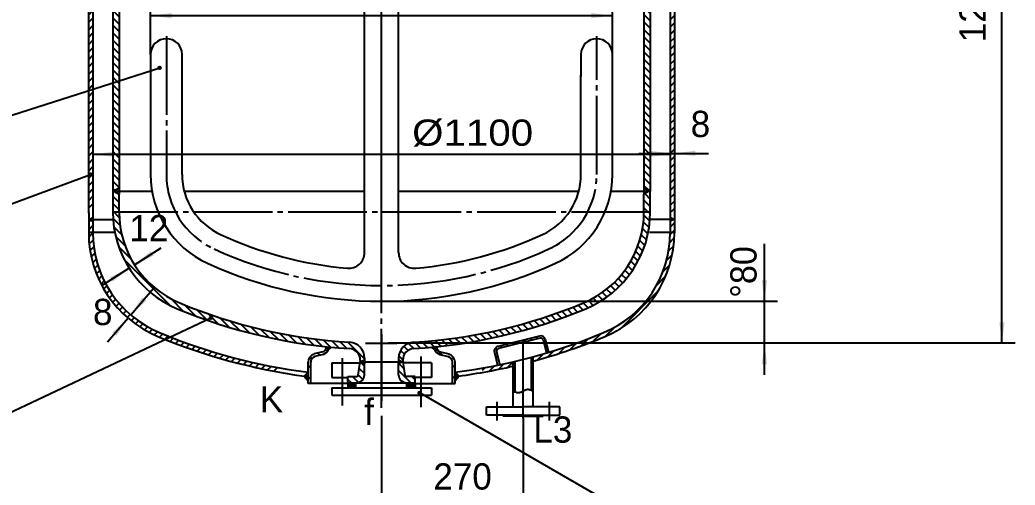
# Model space of a CAD drawing. Extents: x 604 to 1218, y -216 to 625.
# Drawn here: x 703.3 to 893, y 273.3 to 361.9 of the extents above; entities that cross this region are included whole.
import ezdxf

# ---------------------------------------------------------------- set-up
doc = ezdxf.new("R2010")
doc.units = 0
doc.linetypes.add('DASHDOT', pattern=[18, 15, -1, 1, -1])
doc.layers.get('0').update_dxf_attribs({"color": 8, "linetype": 'CONTINUOUS'})
for name, color, linetype in [('1', 8, 'CONTINUOUS'), ('2', 94, 'DASHDOT'), ('5', 214, 'CONTINUOUS'), ('8', 94, 'CONTINUOUS'), ('85', 7, 'CONTINUOUS')]:
    doc.layers.add(name, color=color, linetype=linetype)
doc.styles.add('STYLE1', font='cadt_en.shx', dxfattribs={"width": 0.650136, "bigfont": 'cadt_hz.shx'})
doc.styles.add('STYLE25', font='cadt_en.shx', dxfattribs={"width": 0.971372, "bigfont": 'cadt_hz.shx'})
doc.styles.add('STYLE26', font='cadt_en.shx', dxfattribs={"width": 1.148725, "bigfont": 'cadt_hz.shx'})

# ---------------------------------------------------------------- blocks, each defined once
blk = doc.blocks.new('*U13')
at = {"layer": '1'}
for p, q in [((822.51, 419.2), (824.22, 417.49)), ((823.21, 419.92), (825.32, 417.81)), ((824.33, 420.21), (827.15, 417.39)), ((825.75, 420.21), (827.24, 418.71)), ((827.16, 420.21), (827.24, 420.13, 1)), ((822.24, 418.06), (823.98, 416.32)), ((822.24, 416.64), (823.76, 415.12)), ((822.24, 415.23), (823.55, 413.92)), ((822.24, 412.4), (823.44, 411.2)), ((822.93, 413.13), (823.44, 412.61)), ((822.24, 410.98), (823.44, 409.78)), ((822.24, 409.57), (823.44, 408.37)), ((822.24, 408.16), (823.44, 406.96)), ((822.24, 406.74), (823.44, 405.54)), ((822.24, 405.33), (823.44, 404.13)), ((822.24, 403.91), (823.44, 402.71)), ((822.24, 402.5), (823.44, 401.3)), ((822.24, 401.08), (823.44, 399.88)), ((822.24, 399.67), (823.44, 398.47)), ((822.24, 398.26), (823.44, 397.06)), ((822.24, 396.84), (823.44, 395.64)), ((822.24, 395.43), (823.44, 394.23)), ((822.24, 394.01), (823.44, 392.81)), ((822.24, 392.6), (823.44, 391.4)), ((822.24, 391.18), (823.44, 389.98)), ((822.24, 389.77), (823.44, 388.57)), ((822.24, 388.36), (823.44, 387.16)), ((822.24, 386.94), (823.44, 385.74)), ((822.24, 385.53), (823.44, 384.33)), ((822.24, 384.11), (823.44, 382.91)), ((822.24, 382.7), (823.44, 381.5)), ((822.24, 381.29), (823.44, 380.09)), ((822.24, 379.87), (823.44, 378.67)), ((823.44, 377.26), (822.24, 378.46)), ((823.44, 375.84), (822.24, 377.04)), ((823.44, 374.43), (822.24, 375.63)), ((823.44, 373.01), (822.24, 374.21)), ((823.44, 371.6), (822.24, 372.8)), ((823.44, 370.19), (822.24, 371.39)), ((823.44, 368.77), (822.24, 369.97)), ((823.44, 367.36), (822.24, 368.56)), ((823.44, 365.94), (822.24, 367.14)), ((823.44, 364.53), (822.24, 365.73)), ((823.44, 363.11), (822.24, 364.31)), ((823.44, 361.7), (822.24, 362.9)), ((823.44, 360.29), (822.24, 361.49)), ((823.44, 358.87), (822.24, 360.07)), ((823.44, 357.46), (822.24, 358.66)), ((823.44, 356.04), (822.24, 357.24)), ((823.44, 354.63), (822.24, 355.83)), ((823.44, 353.22), (822.24, 354.42)), ((823.44, 351.8), (822.24, 353)), ((823.44, 350.39), (822.24, 351.59)), ((823.44, 348.97), (822.24, 350.17)), ((823.44, 347.56), (822.24, 348.76)), ((823.44, 346.14), (822.24, 347.34)), ((823.44, 344.73), (822.24, 345.93)), ((823.44, 343.32), (822.24, 344.52)), ((823.44, 341.9), (822.24, 343.1)), ((823.44, 340.49), (822.24, 341.69)), ((823.44, 339.07), (822.24, 340.27)), ((823.44, 337.66), (822.24, 338.86)), ((823.44, 336.24), (822.24, 337.44)), ((823.44, 334.83), (822.24, 336.03)), ((823.44, 333.42), (822.24, 334.62)), ((823.44, 332), (822.24, 333.2)), ((823.44, 330.59), (822.24, 331.79)), ((823.31, 329.31), (822.24, 330.37))]:
    blk.add_line(p, q, dxfattribs=at)
blk = doc.blocks.new('*U14')
at = {"layer": '1'}
for p, q in [((717.24, 419.82), (719.25, 417.81)), ((718.27, 420.21), (722.24, 416.23)), ((719.68, 420.21), (722.24, 417.65, 1)), ((717.24, 418.4), (718.31, 417.33)), ((720.45, 416.6), (722.24, 414.82)), ((720.76, 414.88), (721.94, 413.71)), ((721.04, 413.19), (722.24, 411.99)), ((721.04, 411.77), (722.24, 410.57)), ((721.04, 410.36), (722.24, 409.16)), ((722.24, 407.75), (721.04, 408.95)), ((722.24, 406.33), (721.04, 407.53)), ((722.24, 404.92), (721.04, 406.12)), ((722.24, 403.5), (721.04, 404.7)), ((722.24, 402.09), (721.04, 403.29)), ((722.24, 400.68), (721.04, 401.88)), ((722.24, 399.26), (721.04, 400.46)), ((722.24, 397.85), (721.04, 399.05)), ((722.24, 396.43), (721.04, 397.63)), ((722.24, 395.02), (721.04, 396.22)), ((721.04, 394.8), (722.24, 393.6)), ((721.04, 393.39), (722.24, 392.19)), ((721.04, 391.98), (722.24, 390.78)), ((721.04, 390.56), (722.24, 389.36)), ((721.04, 389.15), (722.24, 387.95)), ((721.04, 387.73), (722.24, 386.53)), ((721.04, 386.32), (722.24, 385.12)), ((721.04, 384.9), (722.24, 383.7)), ((721.04, 383.49), (722.24, 382.29)), ((721.04, 382.08), (722.24, 380.88)), ((721.04, 380.66), (722.24, 379.46)), ((721.04, 379.25), (722.24, 378.05)), ((721.04, 377.83), (722.24, 376.63)), ((722.24, 375.22), (721.04, 376.42)), ((722.24, 373.81), (721.04, 375.01)), ((722.24, 372.39), (721.04, 373.59)), ((722.24, 370.98), (721.04, 372.18)), ((722.24, 369.56), (721.04, 370.76)), ((721.04, 369.35), (722.24, 368.15)), ((721.04, 367.93), (722.24, 366.73)), ((721.04, 366.52), (722.24, 365.32)), ((721.04, 365.11), (722.24, 363.91)), ((721.04, 363.69), (722.24, 362.49)), ((721.04, 362.28), (722.24, 361.08)), ((721.04, 360.86), (722.24, 359.66)), ((721.04, 359.45), (722.24, 358.25)), ((721.04, 358.03), (722.24, 356.83)), ((721.04, 356.62), (722.24, 355.42)), ((721.04, 355.21), (722.24, 354.01)), ((721.04, 353.79), (722.24, 352.59)), ((721.04, 352.38), (722.24, 351.18)), ((721.04, 350.96), (721.84, 350.17))]:
    blk.add_line(p, q, dxfattribs=at)
blk = doc.blocks.new('*U15')
at = {"layer": '1'}
for p, q in [((822.39, 328.81), (823.44, 327.76)), ((823.31, 329.31), (823.44, 329.17, 1)), ((822.24, 327.55), (823.44, 326.35)), ((822.23, 324.73), (823.37, 323.59)), ((822.24, 326.13), (823.44, 324.93)), ((822.14, 323.4), (823.22, 322.33)), ((821.73, 320.98), (822.72, 319.99)), ((821.97, 322.16), (823, 321.13)), ((821.08, 318.81), (822.01, 317.88)), ((821.43, 319.87), (822.39, 318.91)), ((820.22, 316.84), (821.11, 315.95)), ((820.67, 317.8), (821.58, 316.89)), ((819.18, 315.05), (820.05, 314.18)), ((819.72, 315.92), (820.6, 315.04)), ((817.99, 313.41), (818.84, 312.56)), ((818.6, 314.21), (819.46, 313.35)), ((815.9, 311.25), (816.75, 310.4)), ((816.64, 311.94), (817.48, 311.09)), ((817.33, 312.66), (818.18, 311.81)), ((813.48, 309.44), (814.35, 308.57)), ((814.33, 310), (815.19, 309.14)), ((815.13, 310.61), (815.99, 309.76)), ((809.68, 307.58), (810.6, 306.66)), ((810.68, 307.99), (811.6, 307.08)), ((811.66, 308.43), (812.55, 307.53)), ((812.59, 308.91), (813.47, 308.03)), ((803.47, 305.31), (804.42, 304.36)), ((804.53, 305.66), (805.47, 304.72)), ((805.58, 306.03), (806.51, 305.09)), ((806.62, 306.4), (807.55, 305.47)), ((807.65, 306.78), (808.58, 305.85)), ((808.67, 307.18), (809.59, 306.25)), ((796.89, 303.39), (797.88, 302.41)), ((798.02, 303.69), (799, 302.71)), ((799.13, 303.99), (800.1, 303.02)), ((800.23, 304.3), (801.19, 303.34)), ((801.32, 304.63), (802.28, 303.67)), ((802.4, 304.96), (803.35, 304.01)), ((788.72, 301.67), (789.76, 300.63)), ((789.92, 301.88), (790.95, 300.85)), ((791.11, 302.1), (792.14, 301.08)), ((792.29, 302.34), (793.31, 301.32)), ((793.46, 302.58), (794.47, 301.58)), ((794.62, 302.84), (795.62, 301.84)), ((795.76, 303.11), (796.75, 302.12)), ((776.5, 299.74), (777.3, 298.95)), ((777.38, 300.28), (778.37, 299.29)), ((778.57, 300.51), (779.69, 299.38)), ((779.89, 300.6), (781, 299.49)), ((781.2, 300.71), (782.3, 299.61)), ((782.49, 300.83), (783.57, 299.74)), ((783.76, 300.97), (784.84, 299.89)), ((785.02, 301.13), (786.09, 300.06)), ((786.27, 301.3), (787.32, 300.24)), ((787.5, 301.48), (788.55, 300.43)), ((775.52, 297.9), (776.29, 297.13)), ((775.87, 298.96), (776.6, 298.23)), ((768.18, 296.75), (768.99, 295.94)), ((775.52, 296.48), (776.5, 295.51)), ((766.68, 294.01), (767.84, 292.85)), ((767.79, 294.31), (768.69, 293.41)), ((767.99, 295.53), (768.99, 294.53)), ((775.49, 295.1), (777.78, 292.81)), ((778, 294.01), (778.64, 293.36)), ((765.84, 293.44), (766.47, 292.81))]:
    blk.add_line(p, q, dxfattribs=at)
blk = doc.blocks.new('*U16')
at = {"layer": '1'}
for p, q in [((716.44, 391.14), (716.61, 391.31)), ((716.44, 389.73), (717.24, 390.53)), ((716.44, 388.31), (717.24, 389.11)), ((716.44, 386.9), (717.24, 387.7)), ((716.44, 385.48), (717.24, 386.28)), ((716.44, 384.07), (717.24, 384.87)), ((716.44, 382.66), (717.24, 383.46)), ((716.44, 381.24), (717.24, 382.04)), ((716.44, 379.83), (717.24, 380.63)), ((716.44, 378.41), (717.24, 379.21)), ((716.44, 377), (717.24, 377.8)), ((716.44, 375.58), (717.24, 376.38)), ((716.44, 374.17), (717.24, 374.97)), ((716.44, 372.76), (717.24, 373.56)), ((716.44, 371.34), (717.24, 372.14)), ((716.44, 369.93), (717.24, 370.73)), ((716.44, 368.51), (717.24, 369.31)), ((716.44, 367.1), (717.24, 367.9)), ((716.44, 365.69), (717.24, 366.49)), ((716.44, 364.27), (717.24, 365.07)), ((716.44, 362.86), (717.24, 363.66)), ((716.44, 361.44), (717.24, 362.24)), ((716.44, 360.03), (717.24, 360.83)), ((716.44, 358.61), (717.24, 359.41)), ((716.44, 357.2), (717.24, 358)), ((716.44, 355.79), (717.24, 356.59)), ((716.44, 354.37), (717.24, 355.17)), ((716.44, 352.96), (717.24, 353.76)), ((716.44, 351.54), (717.24, 352.34)), ((716.44, 350.13), (717.24, 350.93)), ((716.44, 348.71), (717.24, 349.51, 1))]:
    blk.add_line(p, q, dxfattribs=at)
blk = doc.blocks.new('*U17')
at = {"layer": '1'}
for p, q in [((716.44, 347.3), (717.24, 348.1)), ((716.44, 345.89), (717.24, 346.69)), ((716.44, 344.47), (717.24, 345.27)), ((716.44, 343.06), (717.24, 343.86)), ((716.44, 341.64), (717.24, 342.44)), ((716.44, 340.23), (717.24, 341.03)), ((716.44, 338.82), (717.24, 339.62)), ((716.44, 337.4), (717.24, 338.2)), ((716.44, 335.99), (717.24, 336.79)), ((716.44, 334.57), (717.24, 335.37)), ((716.44, 333.16), (717.24, 333.96)), ((716.44, 331.74), (717.24, 332.54)), ((716.44, 330.33), (717.24, 331.13)), ((716.44, 328.92), (717.24, 329.72)), ((716.44, 327.5), (717.24, 328.3)), ((716.44, 326.09), (717.24, 326.89, 1))]:
    blk.add_line(p, q, dxfattribs=at)
blk = doc.blocks.new('*U18')
at = {"layer": '1'}
for p, q in [((827.24, 400.12), (827.3, 400.18)), ((827.24, 398.7), (828.04, 399.5)), ((827.24, 397.29), (828.04, 398.09)), ((827.24, 395.88), (828.04, 396.68)), ((827.24, 394.46), (828.04, 395.26)), ((827.24, 393.05), (828.04, 393.85)), ((827.24, 391.63), (828.04, 392.43)), ((827.24, 390.22), (828.04, 391.02)), ((827.24, 388.8), (828.04, 389.6)), ((827.24, 387.39), (828.04, 388.19)), ((827.24, 385.98), (828.04, 386.78)), ((827.24, 384.56), (828.04, 385.36)), ((827.24, 383.15), (828.04, 383.95)), ((827.24, 381.73), (828.04, 382.53)), ((827.24, 380.32), (828.04, 381.12)), ((827.24, 378.9), (828.04, 379.7)), ((827.24, 377.49), (828.04, 378.29)), ((827.24, 376.08), (828.04, 376.88)), ((827.24, 374.66), (828.04, 375.46)), ((827.24, 373.25), (828.04, 374.05)), ((827.24, 371.83), (828.04, 372.63)), ((827.24, 370.42), (828.04, 371.22)), ((827.24, 369.01), (828.04, 369.81)), ((827.24, 367.59), (828.04, 368.39)), ((827.24, 366.18), (828.04, 366.98)), ((827.24, 364.76), (828.04, 365.56)), ((827.24, 363.35), (828.04, 364.15)), ((827.24, 361.93), (828.04, 362.73)), ((827.24, 360.52), (828.04, 361.32)), ((827.24, 359.11), (828.04, 359.91)), ((827.24, 357.69), (828.04, 358.49)), ((827.24, 356.28), (828.04, 357.08)), ((827.24, 354.86), (828.04, 355.66)), ((827.24, 353.45), (828.04, 354.25)), ((827.24, 352.03), (828.04, 352.83)), ((827.24, 350.62), (828.04, 351.42)), ((827.24, 349.21), (828.04, 350.01)), ((827.24, 347.79), (828.04, 348.59)), ((827.24, 346.38), (828.04, 347.18)), ((827.24, 344.96), (828.04, 345.76)), ((827.24, 343.55), (828.04, 344.35)), ((827.24, 342.14), (828.04, 342.94)), ((827.24, 340.72), (828.04, 341.52)), ((827.24, 339.31), (828.04, 340.11)), ((827.24, 337.89), (828.04, 338.69)), ((827.24, 336.48), (828.04, 337.28)), ((827.24, 335.06), (828.04, 335.86)), ((827.24, 333.65), (828.04, 334.45)), ((827.24, 332.24), (828.04, 333.04)), ((827.24, 330.82), (828.04, 331.62)), ((827.24, 329.41), (828.04, 330.21)), ((827.24, 327.99), (828.04, 328.79)), ((827.24, 326.58), (828.04, 327.38)), ((827.49, 325.41), (828.04, 325.96, 1))]:
    blk.add_line(p, q, dxfattribs=at)
blk = doc.blocks.new('*U20')
at = {"layer": '85'}
for p, q in [((768.4, 296.81), (768.43, 296.78)), ((768.54, 296.72), (768.93, 297.12)), ((768.58, 296.92), (768.99, 296.51)), ((768.71, 296.62), (768.99, 296.9)), ((768.76, 297.02), (768.99, 296.79)), ((768.89, 296.52), (768.99, 296.61)), ((768.94, 297.12), (768.99, 297.07, 1))]:
    blk.add_line(p, q, dxfattribs=at)
blk = doc.blocks.new('*U21')
at = {"layer": '85'}
for p, q in [((775.49, 297.08), (775.88, 296.69)), ((775.49, 296.89), (775.66, 297.06)), ((775.49, 296.61), (775.84, 296.95)), ((775.49, 296.8), (775.7, 296.58)), ((775.49, 296.51), (775.52, 296.48)), ((775.81, 296.65), (776.02, 296.85)), ((775.99, 296.87), (776.06, 296.79, 1))]:
    blk.add_line(p, q, dxfattribs=at)
blk = doc.blocks.new('*D61')
for p, q in [((845.2, 294.31), (845.2, 319.26)), ((772.24, 308.31), (847.7, 308.31))]:
    blk.add_line(p, q)
for points in [[(845.2, 308.31), (844.7, 312.31), (845.7, 312.31)], [(845.2, 300.31), (845.7, 296.31), (844.7, 296.31)]]:
    blk.add_solid(points)
at = {"insert": (843.77, 308.98), "char_height": 5, "attachment_point": 7, "rotation": 90, "style": 'STYLE25'}
blk.add_mtext('%%d80', dxfattribs=at)
blk = doc.blocks.new('*D62')
blk.add_line((821.24, 336.48), (834.55, 336.48))
for points in [[(827.24, 336.48), (823.24, 335.98), (823.24, 336.98)], [(828.04, 336.48), (832.04, 336.98), (832.04, 335.98)]]:
    blk.add_solid(points)
at = {"style": 'STYLE1'}
blk.add_text('8', height=5, dxfattribs=at).set_placement((831.14, 339.58))
blk = doc.blocks.new('*D63')
blk.add_line((717.24, 336.3), (827.24, 336.3))
for points in [[(717.24, 336.3), (721.24, 336.8), (721.24, 335.8)], [(827.24, 336.3), (823.24, 335.8), (823.24, 336.8)]]:
    blk.add_solid(points)
at = {"insert": (778.07, 337.73), "char_height": 5, "attachment_point": 7, "style": 'STYLE26'}
blk.add_mtext('%%c1100', dxfattribs=at)
blk = doc.blocks.new('*U64')
blk.add_line((724.15, 314.61), (719.08, 311.4))
blk.add_solid([(724.15, 314.61), (721.04, 312.05), (720.5, 312.89)])
blk = doc.blocks.new('*U65')
blk.add_line((725.16, 315.26), (730.23, 318.47))
blk.add_solid([(725.16, 315.26), (728.27, 317.82), (728.81, 316.98)])
blk = doc.blocks.new('*D72')
for p, q in [((728.24, 355.31), (728.24, 365.2)), ((816.24, 355.31), (816.24, 365.2)), ((728.24, 362.7), (816.24, 362.7, 1))]:
    blk.add_line(p, q)
for points in [[(728.24, 362.7), (732.24, 363.2), (732.24, 362.2)], [(816.24, 362.7), (812.24, 362.2), (812.24, 363.2)]]:
    blk.add_solid(points)
at = {"style": 'STYLE1'}
blk.add_text('880', height=5, dxfattribs=at).set_placement((781.72, 365.8))
blk = doc.blocks.new('*U80')
at = {"layer": '1'}
for p, q in [((721.04, 349.55), (722.24, 348.35)), ((721.84, 350.17), (722.24, 349.76, 1)), ((721.04, 348.14), (722.24, 346.94)), ((721.04, 346.72), (722.24, 345.52)), ((721.04, 345.31), (722.24, 344.11)), ((721.04, 343.89), (722.24, 342.69)), ((722.24, 341.28), (721.04, 342.48)), ((722.24, 339.86), (721.04, 341.06)), ((722.24, 338.45), (721.04, 339.65)), ((722.24, 337.04), (721.04, 338.24)), ((722.24, 335.62), (721.04, 336.82)), ((721.04, 335.41), (722.24, 334.21)), ((721.04, 333.99), (722.24, 332.79)), ((721.04, 332.58), (722.24, 331.38)), ((721.04, 331.16), (722.24, 329.96)), ((721.04, 329.75), (721.4, 329.4)), ((721.04, 328.34), (722.24, 327.14)), ((721.82, 328.97), (722.24, 328.55)), ((721.04, 326.92), (722.24, 325.72)), ((721.04, 325.51), (722.27, 324.28)), ((721.08, 324.05), (722.42, 322.71)), ((721.24, 322.48), (722.75, 320.97)), ((721.57, 320.73), (723.35, 318.96)), ((722.15, 318.74), (724.49, 316.4)), ((723.2, 316.28), (731.96, 307.52)), ((732.08, 308.81), (734.47, 306.42)), ((734.68, 307.63), (736.78, 305.52)), ((737, 306.72), (739, 304.72)), ((739.22, 305.92), (739.71, 305.42)), ((739.98, 305.15), (741.13, 304.01)), ((741.35, 305.2), (743.18, 303.37)), ((743.41, 304.55), (745.17, 302.8)), ((745.4, 303.98), (747.1, 302.28)), ((747.33, 303.46), (748.97, 301.82)), ((749.21, 302.99), (750.8, 301.4)), ((751.04, 302.58), (752.59, 301.03)), ((752.82, 302.21), (754.33, 300.7)), ((754.57, 301.88), (756.04, 300.41)), ((757.71, 300.16), (756.27, 301.59)), ((759.34, 299.93), (757.94, 301.33)), ((760.95, 299.74), (759.58, 301.11)), ((762.53, 299.57), (761.19, 300.92)), ((764.08, 299.44), (762.76, 300.76)), ((764.31, 300.62), (765.61, 299.32)), ((765.84, 300.51), (768.99, 297.36))]:
    blk.add_line(p, q, dxfattribs=at)
blk = doc.blocks.new('*U81')
at = {"layer": '2'}
blk.add_line((772.24, 301.95), (772.24, 289.34, 1), dxfattribs=at)
at = {"layer": '85'}
for p, q in [((761.83, 299.65), (762.14, 299.12)), ((782.65, 299.65), (782.34, 299.12, 6.28)), ((761, 298.69), (759.43, 298.27)), ((761.13, 298.2), (759.56, 297.78)), ((783.35, 298.2), (784.93, 297.78, 6.28)), ((783.48, 298.69), (785.05, 298.27, 6.28)), ((758.24, 292.65), (758.24, 296.72)), ((758.74, 292.65), (758.74, 296.72)), ((785.74, 292.65), (785.74, 296.72, 6.28)), ((786.24, 292.65), (786.24, 296.72)), ((765.84, 292.65), (758.24, 292.65)), ((778.64, 292.65), (786.24, 292.65))]:
    blk.add_line(p, q, dxfattribs=at)
for centre, radius, start, end in [((760.74, 299.65), 1, 285, 360), ((783.74, 299.65), 1, 180, 255), ((759.84, 296.72), 1.6, 105, 180), ((759.84, 296.72), 1.1, 105, 180), ((760.74, 299.65), 1.5, 285, 339.0336), ((783.74, 299.65), 1.5, 200.9664, 255), ((784.64, 296.72), 1.1, 0, 75), ((784.64, 296.72), 1.6, 0, 75)]:
    blk.add_arc(centre, radius, start, end, dxfattribs=at)
blk = doc.blocks.new('*U82')
at = {"layer": '1'}
for p, q in [((761.85, 299.62), (761.87, 299.64, 1)), ((761.87, 299.64), (762.28, 299.23)), ((761.93, 299.48), (762.07, 299.62)), ((762.01, 299.35), (762.26, 299.6)), ((762.11, 299.62), (762.4, 299.32)), ((762.09, 299.21), (762.45, 299.58)), ((762.09, 299.21), (762.16, 299.13)), ((762.34, 299.59), (762.51, 299.42)), ((762.46, 299.37), (762.65, 299.56)), ((762.58, 299.57), (762.63, 299.51))]:
    blk.add_line(p, q, dxfattribs=at)
blk = doc.blocks.new('*U83')
at = {"layer": '1'}
for p, q in [((782.38, 299.62), (782.08, 299.32)), ((782.61, 299.64), (782.2, 299.23)), ((782.47, 299.35), (782.22, 299.6)), ((782.55, 299.48), (782.41, 299.62)), ((782.63, 299.62), (782.61, 299.64)), ((782.03, 299.37), (781.83, 299.56)), ((781.91, 299.57), (781.85, 299.51)), ((782.14, 299.59), (781.97, 299.42)), ((782.4, 299.21), (782.03, 299.58)), ((782.39, 299.21), (782.32, 299.13, 1))]:
    blk.add_line(p, q, dxfattribs=at)
blk = doc.blocks.new('*U84')
at = {"layer": '1'}
for p, q in [((716.44, 323.35), (716.85, 323.76)), ((716.44, 321.94), (717.24, 322.74)), ((716.46, 320.54), (717.24, 321.32)), ((716.55, 319.22), (717.29, 319.96)), ((716.71, 317.97), (717.42, 318.67)), ((716.94, 316.78), (717.62, 317.46)), ((717.22, 315.65), (717.88, 316.3)), ((717.55, 314.57), (718.19, 315.2)), ((717.93, 313.53), (718.55, 314.15)), ((718.35, 312.54), (718.96, 313.14)), ((718.81, 311.58), (719.41, 312.18)), ((719.31, 310.67), (719.9, 311.26, 1))]:
    blk.add_line(p, q, dxfattribs=at)
blk = doc.blocks.new('*U85')
for p, q in [((719.85, 309.79), (720.43, 310.37)), ((720.42, 308.95), (720.99, 309.52)), ((721.03, 308.14), (721.6, 308.71)), ((721.67, 307.36), (722.23, 307.93)), ((722.34, 306.62), (722.9, 307.19)), ((723.04, 305.91), (723.61, 306.48)), ((723.78, 305.24), (724.35, 305.81)), ((724.56, 304.6), (725.12, 305.17)), ((725.36, 303.99), (725.93, 304.56)), ((726.2, 303.41), (726.78, 303.99)), ((727.08, 302.88), (727.66, 303.46)), ((727.99, 302.37), (728.58, 302.97)), ((728.94, 301.91), (729.54, 302.51)), ((729.93, 301.48), (730.54, 302.1)), ((730.93, 301.07), (731.55, 301.69)), ((731.94, 300.67), (732.56, 301.29)), ((732.97, 300.28), (733.59, 300.9)), ((734, 299.9), (734.62, 300.52)), ((735.03, 299.52), (735.66, 300.15)), ((736.08, 299.15), (736.71, 299.78)), ((737.14, 298.79), (737.77, 299.43)), ((738.2, 298.44), (738.84, 299.08)), ((739.27, 298.1), (739.91, 298.74)), ((740.36, 297.77), (741, 298.42)), ((741.45, 297.45), (742.1, 298.1)), ((742.55, 297.14), (743.2, 297.79)), ((743.66, 296.83), (744.32, 297.49)), ((744.78, 296.54), (745.44, 297.2)), ((745.92, 296.26), (746.58, 296.92)), ((747.06, 295.99), (747.72, 296.65)), ((748.21, 295.72), (748.88, 296.4)), ((749.37, 295.47), (750.05, 296.15)), ((750.54, 295.23), (751.23, 295.91)), ((751.73, 295), (752.42, 295.69)), ((752.92, 294.78), (752.99, 294.85, 1))]:
    blk.add_line(p, q)
blk = doc.blocks.new('*U86')
blk.add_line((723.94, 305.11), (720.04, 300.55))
blk.add_solid([(723.94, 305.11), (721.72, 301.74), (720.96, 302.39)])
blk = doc.blocks.new('*U87')
blk.add_line((724.46, 305.71), (728.87, 310.87))
blk.add_solid([(724.46, 305.71), (726.68, 309.08), (727.44, 308.43)])
blk = doc.blocks.new('*U88')
at = {"layer": '1'}
for p, q in [((792.74, 295), (793.75, 296.01)), ((794.5, 295.34), (795.53, 296.38)), ((796.3, 295.73), (797.34, 296.77, 1)), ((791.49, 295.17), (792, 295.68))]:
    blk.add_line(p, q, dxfattribs=at)
blk = doc.blocks.new('*D89')
for p, q in [((772.24, 286.52), (772.24, 266.86)), ((799.24, 286.04), (799.24, 266.86)), ((772.24, 269.36), (799.24, 269.36))]:
    blk.add_line(p, q)
for points in [[(772.24, 269.36), (776.24, 269.86), (776.24, 268.86)], [(799.24, 269.36), (795.24, 268.86), (795.24, 269.86)]]:
    blk.add_solid(points)
at = {"style": 'STYLE1'}
blk.add_text('270', height=5, dxfattribs=at).set_placement((782.1, 272.45))
blk = doc.blocks.new('*U90')
for p, q in [((797.34, 291.21), (797.42, 291.17, 1)), ((797.42, 291.17), (797.53, 291.13)), ((797.53, 291.13), (797.64, 291.08)), ((797.64, 291.08), (797.76, 291.04)), ((797.76, 291.04), (797.89, 291)), ((797.89, 291), (798.03, 290.96)), ((798.03, 290.96), (798.16, 290.93)), ((798.16, 290.93), (798.29, 290.92)), ((798.29, 290.92), (798.42, 290.93)), ((798.42, 290.93), (798.55, 290.94)), ((798.55, 290.94), (798.67, 290.97)), ((798.67, 290.97), (798.79, 291.01)), ((798.79, 291.01), (798.9, 291.06)), ((798.9, 291.06), (799.02, 291.11)), ((799.02, 291.11), (799.13, 291.17)), ((799.13, 291.17), (799.24, 291.23)), ((799.24, 291.23), (799.35, 291.29)), ((799.35, 291.29), (799.47, 291.35)), ((799.47, 291.35), (799.58, 291.4)), ((799.58, 291.4), (799.69, 291.45)), ((799.69, 291.45), (799.81, 291.49)), ((799.81, 291.49), (799.93, 291.52)), ((799.93, 291.52), (800.06, 291.54)), ((800.06, 291.54), (800.19, 291.54)), ((800.19, 291.54), (800.32, 291.53)), ((800.32, 291.53), (800.46, 291.5)), ((800.46, 291.5), (800.59, 291.47)), ((800.59, 291.47), (800.72, 291.43)), ((800.72, 291.43), (800.84, 291.38)), ((800.84, 291.38), (800.96, 291.33)), ((800.96, 291.33), (801.06, 291.29)), ((801.06, 291.29), (801.14, 291.25))]:
    blk.add_line(p, q)
blk = doc.blocks.new('*U91')
for p, q in [((797.34, 295.97), (797.69, 295.62)), ((800.79, 296.76), (801.14, 296.41, 1)), ((797.34, 294.56), (797.69, 294.21)), ((800.79, 295.35), (801.14, 295)), ((800.79, 293.93), (801.14, 293.58)), ((797.34, 293.14), (797.69, 292.79)), ((800.79, 292.52), (801.14, 292.17)), ((797.69, 291.38), (797.34, 291.73))]:
    blk.add_line(p, q)
blk = doc.blocks.new('*U92')
at = {"layer": '1'}
for p, q in [((801.69, 301.52), (802.02, 301.19)), ((803.05, 301.58), (803.33, 301.3, 1)), ((794.92, 299.81), (795.25, 299.48)), ((796.05, 300.09), (796.37, 299.76)), ((797.17, 300.38), (797.5, 300.05)), ((798.3, 300.67), (798.63, 300.34)), ((799.43, 300.95), (799.76, 300.62)), ((800.56, 301.24), (800.89, 300.91)), ((803.32, 299.89), (803.87, 299.34)), ((793.89, 298), (794.44, 297.45)), ((793.93, 299.38), (794.21, 299.1))]:
    blk.add_line(p, q, dxfattribs=at)
blk = doc.blocks.new('*U93')
at = {"layer": '1'}
for p, q in [((827.24, 322.43), (828.04, 323.23)), ((827.24, 321.01), (828.04, 321.82)), ((826.94, 317.89), (827.89, 318.83)), ((827.16, 319.52), (828.02, 320.38)), ((826.55, 316.08), (827.62, 317.15)), ((825.87, 313.99), (827.15, 315.27)), ((824.62, 311.32), (826.36, 313.06)), ((817.86, 303.15), (824.85, 310.14, 1)), ((812.57, 300.69), (814, 302.12)), ((814.94, 301.64), (816.68, 303.38)), ((805.99, 298.35), (807.24, 299.6)), ((808.1, 299.05), (809.41, 300.36)), ((810.29, 299.83), (811.66, 301.19)), ((801.14, 297.74), (801.15, 297.75)), ((801.96, 297.15), (803.12, 298.31)), ((803.94, 297.72), (805.15, 298.92))]:
    blk.add_line(p, q, dxfattribs=at)
blk = doc.blocks.new('*U94')
at = {"layer": '1'}
for p, q in [((765.84, 292.79), (765.86, 292.81, 1)), ((765.84, 292.57), (766.07, 292.81)), ((765.84, 292.36), (766.29, 292.81)), ((765.84, 292.15), (766.5, 292.81)), ((765.84, 291.94), (766.71, 292.81)), ((765.84, 292.7), (766.73, 291.81)), ((765.84, 292.49), (766.52, 291.81)), ((765.84, 292.27), (766.31, 291.81)), ((765.84, 292.06), (766.1, 291.81)), ((765.92, 291.81), (766.92, 292.81)), ((765.94, 292.81), (766.94, 291.81)), ((766.13, 291.81), (767.13, 292.81)), ((766.16, 292.81), (767.16, 291.81)), ((766.35, 291.81), (767.26, 292.72)), ((766.37, 292.81), (767.26, 291.91)), ((766.56, 291.81), (767.26, 292.51)), ((766.58, 292.81), (767.26, 292.12)), ((766.77, 291.81), (767.26, 292.3)), ((766.79, 292.81), (767.26, 292.34)), ((766.98, 291.81), (767.26, 292.09)), ((767.01, 292.81), (767.26, 292.55)), ((767.22, 292.81), (767.26, 292.76)), ((776.99, 292.69), (777.1, 292.81)), ((776.99, 292.48), (777.32, 292.81)), ((776.99, 292.27), (777.53, 292.81)), ((776.99, 292.06), (777.74, 292.81)), ((776.99, 291.84), (777.95, 292.81)), ((776.99, 292.79), (777.98, 291.81)), ((776.99, 292.58), (777.76, 291.81)), ((776.99, 292.37), (777.55, 291.81)), ((776.99, 292.15), (777.34, 291.81)), ((777.16, 291.81), (778.16, 292.81)), ((777.19, 292.81), (778.19, 291.81)), ((777.38, 291.81), (778.38, 292.81)), ((777.4, 292.81), (778.4, 291.81)), ((777.59, 291.81), (778.59, 292.81)), ((777.61, 292.81), (778.61, 291.81)), ((777.8, 291.81), (778.64, 292.65)), ((777.82, 292.81), (778.64, 291.99)), ((778.01, 291.81), (778.64, 292.43)), ((778.04, 292.81), (778.64, 292.2)), ((778.23, 291.81), (778.64, 292.22)), ((778.25, 292.81), (778.64, 292.41)), ((778.44, 291.81), (778.64, 292.01)), ((778.46, 292.81), (778.64, 292.63)), ((765.84, 291.85), (765.88, 291.81)), ((767.19, 291.81), (767.26, 291.87)), ((776.99, 291.94), (777.13, 291.81))]:
    blk.add_line(p, q, dxfattribs=at)
blk = doc.blocks.new('*U95')
at = {"layer": '1'}
for p, q in [((758.64, 297.78), (758.99, 297.42)), ((760.09, 298.44), (760.5, 298.04)), ((761.57, 299.09), (761.93, 298.73)), ((782.49, 299.38), (783.79, 298.09)), ((758.24, 296.06), (758.74, 295.56)), ((785.74, 296.13), (786.24, 295.63, 1)), ((758.24, 293.93), (758.74, 293.43)), ((785.74, 294.01), (786.24, 293.51))]:
    blk.add_line(p, q, dxfattribs=at)
blk = doc.blocks.new('*U127')
at = {"layer": '1'}
for p, q in [((757.5, 294.04), (758.24, 293.3)), ((757.52, 294.01), (758.24, 294.73, 1)), ((758.24, 293.51), (757.58, 294.17)), ((757.62, 293.9), (758.24, 294.52)), ((757.69, 294.28), (758.24, 293.72)), ((757.72, 293.79), (758.24, 294.31)), ((758.24, 293.93), (757.8, 294.38)), ((757.82, 293.67), (758.24, 294.1)), ((758.24, 294.15), (757.91, 294.48)), ((758.02, 294.58), (758.24, 294.36)), ((758.13, 294.68), (758.24, 294.57)), ((757.92, 293.56), (758.24, 293.88)), ((758.02, 293.45), (758.24, 293.67)), ((758.11, 293.33), (758.24, 293.46)), ((758.21, 293.22), (758.24, 293.25))]:
    blk.add_line(p, q, dxfattribs=at)
blk = doc.blocks.new('*U128')
at = {"layer": '1'}
for p, q in [((786.96, 294.01), (786.24, 294.73)), ((786.35, 294.68), (786.24, 294.57)), ((786.46, 294.58), (786.24, 294.36)), ((786.86, 293.9), (786.24, 294.52)), ((786.24, 294.15), (786.57, 294.48)), ((786.24, 293.93), (786.68, 294.38)), ((786.76, 293.79), (786.24, 294.31)), ((786.79, 294.28), (786.24, 293.72)), ((786.24, 293.51), (786.9, 294.17)), ((786.66, 293.67), (786.24, 294.1)), ((786.98, 294.04), (786.24, 293.3, 1)), ((786.56, 293.56), (786.24, 293.88)), ((786.47, 293.45), (786.24, 293.67)), ((786.37, 293.33), (786.24, 293.46)), ((786.27, 293.22), (786.24, 293.25))]:
    blk.add_line(p, q, dxfattribs=at)

msp = doc.modelspace()

# ---------------------------------------------------------------- linework, layer by layer
at = {"color": 7}
for p, q in [((890.45412, 300.30662), (890.45412, 420.20662)), ((674.532, 334.99882), (729.97815, 352.77706)), ((674.532, 316.75996), (716.78415, 332.45637)), ((674.532, 274.43342), (739.73515, 305.17137)), ((892.95412, 300.30662), (773.47973, 300.30662)), ((824.30116, 264.99715), (779.50933, 290.86824))]:
    msp.add_line(p, q, dxfattribs=at)
at = {"layer": '1', "color": 7}
for p, q in [((768.99058, 358.8436), (768.99058, 466.10662)), ((775.49058, 358.8436), (775.49058, 466.10662)), ((721.04058, 413.30662), (721.04058, 329.19115)), ((722.24058, 412.72927), (722.24058, 329.88397)), ((822.24058, 412.72927), (822.24058, 329.88397)), ((823.44058, 413.30662), (823.44058, 329.19115)), ((717.24058, 399.80662), (717.24058, 325.55303)), ((827.24058, 399.80662), (827.24058, 325.55303)), ((828.04058, 399.43358), (828.04058, 325.20662)), ((716.44058, 325.09115), (716.44058, 391.30662)), ((768.99058, 317.58421), (768.99058, 359.31831)), ((775.49058, 317.58421), (775.49058, 359.49106)), ((728.24058, 355.30662), (728.24058, 332.45637)), ((734.24058, 351.14006), (734.24058, 355.30662, 6.28319)), ((810.24058, 355.30662), (810.24058, 351.14006)), ((816.24058, 332.45637), (816.24058, 355.30662)), ((734.24058, 332.45637), (734.24058, 352.23579)), ((810.24058, 332.45637), (810.24058, 351.37207)), ((721.04058, 329.30662), (721.04058, 325.30662)), ((721.04058, 329.30662), (728.50921, 329.30662, 6.28319)), ((721.24058, 329.30662), (722.24058, 329.88397)), ((721.24058, 329.30662), (722.24058, 328.72927)), ((722.24058, 329.88397), (722.24058, 328.72927)), ((722.24058, 325.30662), (722.24058, 328.72927, 6.28319)), ((734.64062, 329.30662), (768.99058, 329.30662)), ((775.49058, 329.30662), (809.84054, 329.30662)), ((815.97195, 329.30662), (823.44058, 329.30662)), ((823.24058, 329.30662), (822.24058, 329.88397, 6.28319)), ((822.24058, 329.88397), (822.24058, 328.72927)), ((823.24058, 329.30662), (822.24058, 328.72927)), ((822.24058, 325.30662), (822.24058, 328.72927)), ((823.44058, 325.30662), (823.44058, 329.30662)), ((716.44058, 325.20662), (716.44058, 321.3949)), ((717.24058, 325.55303), (717.24058, 324.86021)), ((717.24058, 324.86021), (717.24058, 321.38613)), ((827.24058, 325.55303), (827.24058, 324.86021)), ((827.24058, 324.86021), (827.24058, 321.23533)), ((828.04058, 325.20662), (828.04058, 321.36351)), ((716.44058, 323.88613), (721.04058, 323.88613)), ((716.64058, 323.88613), (717.24058, 324.23254)), ((716.64058, 323.88613), (717.24058, 323.53972)), ((828.04058, 323.88613), (823.44058, 323.88613)), ((827.84058, 323.88613), (827.24058, 324.23254)), ((827.84058, 323.88613), (827.24058, 323.53972)), ((802.34618, 301.68955), (794.39708, 299.67664, 6.28319)), ((769.20708, 300.30662), (775.12581, 300.30662)), ((802.44437, 301.30178), (794.49527, 299.28888, 6.28319)), ((803.05181, 300.93982), (803.67631, 298.47364)), ((803.43957, 301.03801), (804.05979, 298.58875)), ((762.14126, 299.11608), (762.68608, 299.55866)), ((782.33989, 299.11608), (781.79508, 299.55866)), ((793.74555, 298.58325), (794.36571, 296.1342, 6.28319)), ((794.13331, 298.68144), (794.75776, 296.21545)), ((801.14058, 288.22619), (801.14058, 297.75042, 1)), ((762.74058, 296.60662), (768.15887, 296.60662)), ((762.74058, 296.60662), (762.74058, 293.80662)), ((767.78602, 294.25453), (768.19058, 296.80662, 6.28319)), ((768.19058, 297.09569), (768.19058, 296.80662, 6.28319)), ((768.19058, 296.80662), (776.13491, 296.80662)), ((768.39058, 296.80662), (768.99058, 297.15303)), ((768.99058, 296.46021), (768.39058, 296.80662)), ((768.99058, 297.49642), (768.99058, 297.15303)), ((768.99058, 297.15303), (768.99058, 296.46021)), ((768.99058, 294.30662), (768.99058, 296.46021)), ((775.49058, 297.49642), (775.49058, 297.15303)), ((775.49058, 297.15303), (775.49058, 296.46021)), ((775.49058, 297.15303), (776.09058, 296.80662)), ((775.49058, 296.46021), (776.09058, 296.80662, 6.28319)), ((775.49058, 294.30662), (775.49058, 296.46021)), ((776.09058, 296.80662), (776.29058, 296.80662)), ((776.29058, 297.09569), (776.29058, 296.80662)), ((776.29058, 296.80662), (776.69513, 294.25453)), ((781.74058, 296.60662), (776.32228, 296.60662)), ((781.74058, 296.60662), (781.74058, 293.80662)), ((797.34058, 288.22619), (797.34058, 296.78809)), ((797.69058, 291.06389), (797.69058, 296.87073)), ((800.79058, 291.39939), (800.79058, 297.65574)), ((758.24058, 294.78068), (757.46839, 294.07528)), ((757.46839, 294.07528), (758.24058, 293.18756, 6.28319)), ((765.84058, 292.80662), (765.84058, 294.00662, 6.28319)), ((765.84058, 294.00662), (767.49058, 294.00662)), ((778.64058, 294.00662), (776.99058, 294.00662)), ((778.64058, 292.80662), (778.64058, 294.00662)), ((786.24058, 294.78068), (787.01277, 294.07528)), ((787.01277, 294.07528), (786.24058, 293.18756)), ((762.74058, 293.80662), (765.84058, 293.80662)), ((765.84058, 292.80662), (765.84058, 291.80662)), ((765.84058, 292.80662), (778.64058, 292.80662, 6.28319)), ((767.26286, 292.81644), (767.26286, 291.80662)), ((776.99058, 292.80662), (776.99058, 291.80662)), ((781.74058, 293.80662), (778.64058, 293.80662)), ((778.64058, 292.80662), (778.64058, 291.80662)), ((762.74058, 291.80662), (762.74058, 290.40662)), ((762.74058, 291.80662), (781.74058, 291.80662)), ((762.74058, 290.40662), (781.74058, 290.40662)), ((781.74058, 291.80662), (781.74058, 290.40662)), ((792.24058, 288.22619), (799.24058, 288.22619)), ((792.24058, 286.62619), (792.24058, 288.22619)), ((806.24058, 288.22619), (799.24058, 288.22619)), ((806.24058, 286.62619), (806.24058, 288.22619)), ((799.24058, 286.62619), (792.24058, 286.62619)), ((795.44058, 286.42619), (795.44058, 286.62619)), ((799.24058, 286.42619), (795.44058, 286.42619)), ((799.24058, 286.62619), (806.24058, 286.62619)), ((799.24058, 286.42619), (803.04058, 286.42619)), ((803.04058, 286.42619), (803.04058, 286.62619))]:
    msp.add_line(p, q, dxfattribs=at)
for centre, radius, start, end in [((731.24058, 355.30662), 3, 0, 180), ((813.24058, 355.30662), 3, 0, 180), ((746.84058, 332.45637), 18.6, 180, 245.3498056), ((746.84058, 332.45637), 12.6, 180, 245.3498056), ((797.64058, 332.45637), 12.6, 294.6501944, 360), ((797.64058, 332.45637), 18.6, 294.6501944, 360), ((740.99058, 325.30662), 19.95, 180, 247.3801351), ((740.99058, 325.30662), 18.75, 180, 247.3801351), ((803.49058, 325.30662), 18.75, 292.6198649, 360), ((803.49058, 325.30662), 19.95, 292.6198649, 360), ((737.86558, 321.38613), 21.425, 180, 247.3801351), ((737.86558, 321.38613), 20.625, 180, 247.3801351), ((772.24058, 387.80662), 73.5, 245.3498056, 264.9139099), ((772.24058, 387.80662), 73.5, 275.0860901, 294.6501944), ((806.61558, 321.38613), 20.625, 292.6198649, 360), ((806.61558, 321.38613), 21.425, 292.6198649, 360), ((765.99058, 317.58421), 3, 264.9139099, 360), ((778.49058, 317.58421), 3, 180, 275.0860901), ((772.24058, 387.80662), 79.5, 245.3498056, 294.6501944), ((772.24058, 400.30662), 100, 247.3801351, 266.5211773), ((772.24058, 400.30662), 100, 273.4788227, 292.6198649), ((772.24058, 400.30662), 101.2, 247.3801351, 266.5346841), ((772.24058, 400.30662), 101.2, 273.4653485, 292.6198649), ((772.24058, 403.88613), 110.8, 247.3801351, 262.3383417), ((772.24058, 403.88613), 110, 247.3801351, 262.6879781), ((772.24058, 403.88613), 110, 277.3120219, 292.6198649), ((772.24058, 403.88613), 110.8, 285.1193364, 292.6198649), ((802.56711, 300.81708), 0.9, 14.21, 104.21), ((765.99058, 297.49642), 3, 0, 86.5211773), ((778.49058, 297.49642), 3, 93.4788227, 180), ((794.61801, 298.80418), 0.9, 104.21, 194.21), ((802.56711, 300.81708), 0.5, 14.21, 104.21), ((765.99058, 297.09569), 2.2, 0, 86.5346515), ((778.49058, 297.09569), 2.2, 93.4653485, 180), ((794.61801, 298.80418), 0.5, 104.21, 194.21), ((772.24058, 403.88613), 110.8, 277.2589422, 283.0931167), ((767.49058, 294.30662), 1.5, 270, 360), ((767.49058, 294.30662), 0.3, 270, 350), ((776.99058, 294.30662), 1.5, 180, 270), ((776.99058, 294.30662), 0.3, 190, 270)]:
    msp.add_arc(centre, radius, start, end, dxfattribs=at)
at = {"layer": '2', "color": 7}
for p, q in [((772.24058, 310.60097), (772.24058, 572.52153)), ((772.24058, 288.03639), (772.24058, 467.56526)), ((731.24058, 358.80662), (731.24058, 332.45637, 6.28319)), ((813.24058, 332.45637), (813.24058, 358.80662)), ((823.44058, 325.30662), (721.04058, 325.30662, 6.28319)), ((721.21073, 321.38613), (716.44058, 321.38613)), ((828.04058, 321.38613), (823.27043, 321.38613, 6.28319)), ((799.24058, 286.04471), (799.24058, 301.87028)), ((779.74058, 297.78558), (779.74058, 288.11834)), ((764.74058, 297.46937), (764.74058, 288.43456)), ((794.24058, 285.61579), (794.24058, 289.17063)), ((804.24058, 285.61579), (804.24058, 289.17063))]:
    msp.add_line(p, q, dxfattribs=at)
for centre, radius, start, end in [((746.84058, 332.45637), 15.6, 180, 245.3498056), ((797.64058, 332.45637), 15.6, 294.6501944, 360), ((772.24058, 387.80662), 76.5, 245.3498056, 294.6501944)]:
    msp.add_arc(centre, radius, start, end, dxfattribs=at)
at = {"layer": '5', "color": 7}
for centre in [(729.97815, 352.77706), (716.78415, 332.45637), (739.73515, 305.17137), (779.50933, 290.86824)]:
    msp.add_circle(centre, 0.25, dxfattribs=at)
at = {"layer": '8', "color": 7}
msp.add_solid([(890.45412, 300.30662), (889.95412, 304.30662), (890.95412, 304.30662)], dxfattribs=at)

# ---------------------------------------------------------------- block references
at = {"color": 7}
for name in ['*U14', '*U13', '*U18', '*U16', '*D72', '*U80', '*U17', '*D62', '*D63', '*U15', '*U84', '*U93', '*D61', '*U65', '*U64', '*U85', '*U87', '*U86', '*U81', '*U92', '*U82', '*U83', '*U95', '*U20', '*U21', '*U88', '*U91', '*U127', '*U128', '*U94', '*U90', '*D89']:
    msp.add_blockref(name, (0, 0), dxfattribs=at)

# ---------------------------------------------------------------- texts
at = {"color": 7, "style": 'STYLE1'}
msp.add_text('1200', height=5, rotation=90, dxfattribs=at).set_placement((887.35888, 357.62349))
for s, p in [('12', (724.17407, 319.72556)), ('8', (717.26107, 303.77707)), ('K', (749.04942, 287.13511)), ('f', (768.92042, 284.76011)), ('L3', (801.16258, 281.37985))]:
    msp.add_text(s, height=5, dxfattribs=at).set_placement(p)

doc.saveas('drawing.dxf')
